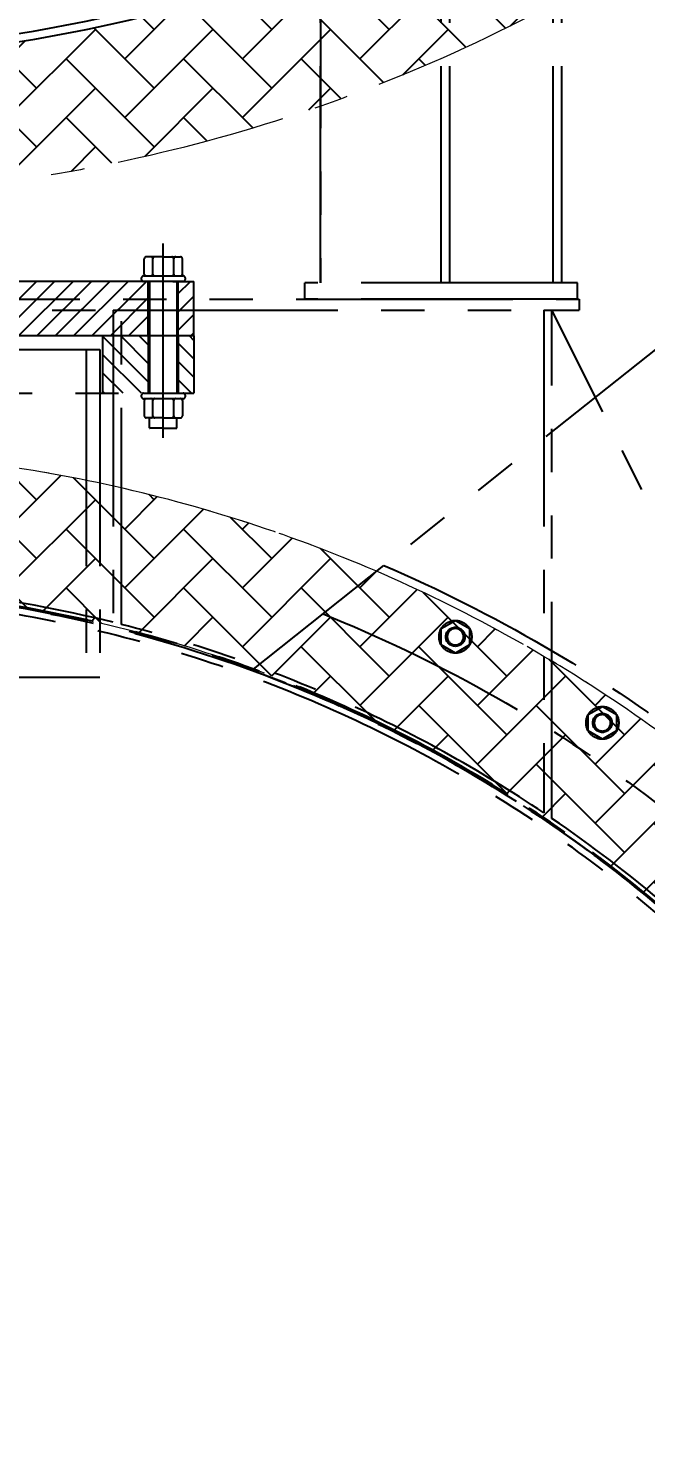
# Model space of a CAD drawing. Header units: millimetres. Extents: x -46397 to 283259, y -8690 to 23983.
# Drawn here: x -14123 to -13670, y 19642 to 20676 of the extents above; entities that cross this region are included whole.
import ezdxf

# ---------------------------------------------------------------- set-up
doc = ezdxf.new("R2010")
doc.units = ezdxf.units.MM
doc.linetypes.add('CENTER', pattern=[2, 1.25, -0.25, 0.25, -0.25])
doc.linetypes.add('PHANTOM', pattern=[63.5, 31.75, -6.35, 6.35, -6.35, 6.35, -6.35])
doc.layers.get('Defpoints').update_dxf_attribs({"lineweight": 0})
doc.layers.add('DUONGTAM', color=1, linetype='CENTER', lineweight=0)
doc.layers.add('PHANTOM 2', color=8, linetype='Continuous', lineweight=0)
doc.styles.add('GHI CHÚ 1', font='isocp_IV25.ttf', dxfattribs={"width": 0.8})
doc.dimstyles.new('1-30SCALE', dxfattribs={"dimtxt": 75, "dimasz": 75, "dimexe": 37.5, "dimexo": 30, "dimgap": 30, "dimtad": 1, "dimtoh": 1, "dimdec": 0, "dimdsep": 46, "dimtxsty": 'GHI CHÚ 1', "dimcen": 0.09, "dimclrd": 256, "dimclre": 256, "dimclrt": 2, "dimadec": 0, "dimazin": 0, "dimtfac": 1, "dimtdec": 0, "dimtofl": 0, "dimtmove": 0, "dimatfit": 3, "dimfxl": 1, "dimlwd": 0, "dimlwe": 0, "dimarcsym": 0})
pattern_1 = [(45, (0, 17679.127), (0, 43.10523), [91.44, -30.48]), (135, (21.553, 17700.68), (4e-15, 43.10523), [91.44, -30.48])]

# ---------------------------------------------------------------- blocks, each defined once
blk = doc.blocks.new('BO-3')
at = {"color": 251, "linetype": 'PHANTOM', "ltscale": 5, "extrusion": (-6.89019e-16, 1, 0)}
for p, q in [((390.4, 2458), (390.4, 3167.6)), ((478.8, 2458), (478.8, 3067.6)), ((485.2, 2458), (485.2, 3067.6)), ((560.9, 2458), (560.9, 3067.6)), ((567.2, 2458), (567.2, 3067.6)), ((390.4, 3047.6), (390.4, 2458)), ((378.8, 2446), (378.8, 2458)), ((379.1, 2458), (378.8, 2458)), ((578.8, 2458), (379.1, 2458)), ((578.8, 2446), (578.8, 2458)), ((379.1, 2446), (378.8, 2446)), ((578.8, 2446), (379.1, 2446))]:
    blk.add_line(p, q, dxfattribs=at)
at = {"color": 251, "linetype": 'PHANTOM', "ltscale": 5}
for p, q in [((275, 2344.4), (275, 2486.9)), ((261, 2464.4), (261, 2475.6)), ((275, 2477), (262.5, 2477)), ((266.3, 2477), (266.2, 2477)), ((267, 2477), (266.5, 2476.9)), ((267.7, 2477), (266.8, 2476.7)), ((268.4, 2477), (266.9, 2476.6)), ((267.9, 2476.7), (267.1, 2476.4)), ((267.6, 2476.4), (267.2, 2476.3)), ((267.5, 2476.2), (267.3, 2476.1)), ((267.4, 2476), (267.3, 2475.9)), ((267.4, 2475.8), (267.4, 2475.8)), ((267.4, 2464.4), (267.4, 2475.6)), ((275, 2477), (287.6, 2477)), ((281.6, 2477), (283.1, 2476.6)), ((282.2, 2476.7), (283, 2476.4)), ((282.3, 2477), (283.3, 2476.7)), ((282.4, 2476.4), (282.9, 2476.3)), ((282.5, 2476.2), (282.8, 2476.1)), ((282.6, 2476), (282.7, 2475.9)), ((282.7, 2475.8), (282.7, 2475.8)), ((282.7, 2464.4), (282.7, 2475.6)), ((283, 2477), (283.5, 2476.9)), ((283.8, 2477), (283.8, 2477)), ((289, 2464.4), (289, 2475.6)), ((259, 2460.4), (259, 2461.6)), ((260.5, 2463), (275, 2463)), ((266.3, 2463), (266.2, 2463)), ((267, 2463), (266.5, 2463.1)), ((267.7, 2463), (266.8, 2463.3)), ((268.4, 2463), (266.9, 2463.4)), ((267.9, 2463.3), (267.1, 2463.6)), ((267.6, 2463.6), (267.2, 2463.7)), ((267.4, 2464), (267.3, 2464.1)), ((267.5, 2463.8), (267.3, 2463.9)), ((267.4, 2464.2), (267.4, 2464.2)), ((275, 2463), (289.6, 2463)), ((281.6, 2463), (283.1, 2463.4)), ((282.2, 2463.3), (283, 2463.6)), ((282.3, 2463), (283.3, 2463.3)), ((282.4, 2463.6), (282.9, 2463.7)), ((282.5, 2463.8), (282.8, 2463.9)), ((282.6, 2464), (282.7, 2464.1)), ((282.7, 2464.2), (282.7, 2464.2)), ((283, 2463), (283.5, 2463.1)), ((283.8, 2463), (283.8, 2463)), ((291, 2461.6), (291, 2460.4)), ((141.9, 2419), (181.9, 2459)), ((155.3, 2419), (195.3, 2459)), ((168.8, 2419), (208.8, 2459)), ((182.3, 2419), (222.3, 2459)), ((195.8, 2419), (235.8, 2459)), ((209.2, 2419), (249.2, 2459)), ((222.7, 2419), (262.7, 2459)), ((275, 2459), (260.5, 2459)), ((264, 2419), (264, 2459)), ((265, 2459), (265, 2377)), ((289.6, 2459), (275, 2459)), ((285, 2459), (285, 2377)), ((286, 2450.1), (294.9, 2459)), ((286, 2419), (286, 2459)), ((236.2, 2419), (264, 2446.9)), ((286, 2436.7), (297.5, 2448.2)), ((238.3, 2438), (244.3, 2438)), ((249.6, 2419), (264, 2433.4)), ((286, 2423.2), (297.5, 2434.7)), ((554, 2438), (560, 2438)), ((264, 2385.4), (230.5, 2418.9)), ((230.5, 2418.8), (230.5, 2377)), ((264, 2398.9), (243.9, 2419)), ((264, 2412.4), (257.4, 2419)), ((263.1, 2419), (264, 2419.9)), ((264, 2419), (264, 2377)), ((286, 2419), (286, 2377)), ((297.5, 2415.7), (294.2, 2419)), ((295.3, 2419), (297.5, 2421.2)), ((-228.5, 2409), (228.5, 2409)), ((297.5, 2402.2), (286, 2413.7)), ((259, 2377), (230.5, 2405.5)), ((297.5, 2388.8), (286, 2400.3)), ((245.5, 2377), (230.5, 2392)), ((232, 2377), (230.5, 2378.5)), ((295.8, 2377), (286, 2386.8)), ((259, 2374.4), (259, 2375.6)), ((260.5, 2377), (275, 2377)), ((275, 2373), (260.5, 2373)), ((261, 2371.6), (261, 2360.4)), ((266.3, 2373), (266.2, 2373)), ((267, 2373), (266.5, 2372.9)), ((267.7, 2373), (266.8, 2372.7)), ((268.4, 2373), (266.9, 2372.6)), ((267.9, 2372.7), (267.1, 2372.4)), ((267.6, 2372.4), (267.2, 2372.3)), ((267.5, 2372.2), (267.3, 2372.1)), ((267.4, 2372), (267.3, 2371.9)), ((267.4, 2371.8), (267.4, 2371.8)), ((267.4, 2360.4), (267.4, 2371.6)), ((275, 2377), (289.6, 2377)), ((289.6, 2373), (275, 2373)), ((287.6, 2373), (275, 2373)), ((281.6, 2373), (283.1, 2372.6)), ((282.2, 2372.7), (283, 2372.4)), ((282.3, 2373), (283.3, 2372.7)), ((282.4, 2372.4), (282.9, 2372.3)), ((282.5, 2372.2), (282.8, 2372.1)), ((282.6, 2372), (282.7, 2371.9)), ((282.7, 2371.8), (282.7, 2371.8)), ((282.7, 2360.4), (282.7, 2371.6)), ((283, 2373), (283.5, 2372.9)), ((283.8, 2373), (283.8, 2373)), ((289, 2371.6), (289, 2360.4)), ((291, 2375.6), (291, 2374.4)), ((275, 2359), (262.5, 2359)), ((265, 2351.5), (265, 2359)), ((266.3, 2359), (266.2, 2359)), ((267, 2359), (266.5, 2359.1)), ((267.7, 2359), (266.8, 2359.3)), ((268.4, 2359), (266.9, 2359.4)), ((267.9, 2359.3), (267.1, 2359.6)), ((267.6, 2359.6), (267.2, 2359.7)), ((267.4, 2360), (267.3, 2360.1)), ((267.5, 2359.8), (267.3, 2359.9)), ((267.4, 2360.2), (267.4, 2360.2)), ((275, 2359), (287.6, 2359)), ((281.6, 2359), (283.1, 2359.4)), ((282.2, 2359.3), (283, 2359.6)), ((282.3, 2359), (283.3, 2359.3)), ((282.4, 2359.6), (282.9, 2359.7)), ((282.5, 2359.8), (282.8, 2359.9)), ((282.6, 2360), (282.7, 2360.1)), ((282.7, 2360.2), (282.7, 2360.2)), ((283, 2359), (283.5, 2359.1)), ((283.8, 2359), (283.8, 2359)), ((285, 2351.5), (285, 2359)), ((275, 2351.3), (265.2, 2351.3)), ((275, 2351.3), (284.8, 2351.3)), ((384.6, 2156.1), (345.4, 2171.8)), ((-228.5, 2168.9), (228.5, 2168.9))]:
    blk.add_line(p, q, dxfattribs=at)
at = {"color": 251, "linetype": 'PHANTOM', "ltscale": 5, "extrusion": (0, 1, 0)}
for p, q in [((282, 2459), (-297.5, 2459)), ((282, 2459), (297.5, 2459)), ((297.5, 2419), (297.5, 2459)), ((-580, 2446), (580, 2446)), ((679.8, 2444), (436.8, 2250.7)), ((580, 2446), (580, 2438)), ((3, 2438), (238.3, 2438)), ((238.3, 2438), (238.3, 2209)), ((244.3, 2207.5), (244.3, 2438)), ((244.3, 2438), (554, 2438)), ((554, 2438), (554, 2069.3)), ((560, 2438), (580, 2438)), ((560, 2065.2), (560, 2438)), ((881.7, 1795.5), (560, 2438)), ((297.5, 2419), (-297.5, 2419)), ((297.5, 2419), (-297.5, 2419)), ((297.5, 2419), (297.5, 2377)), ((218.5, 2409), (218.5, 2168.9)), ((228.5, 2409), (228.5, 2168.9)), ((-297.5, 2377), (297.5, 2377)), ((340, 2173.8), (436.8, 2250.7)), ((478.8, 2204.4), (489.2, 2210.4)), ((478.8, 2192.5), (478.8, 2204.4)), ((489.2, 2210.4), (499.5, 2204.4)), ((499.5, 2204.4), (499.5, 2192.5)), ((489.2, 2186.5), (478.8, 2192.5)), ((499.5, 2192.5), (489.2, 2186.5)), ((586.7, 2141.3), (597, 2147.3)), ((586.7, 2129.4), (586.7, 2141.3)), ((597, 2147.3), (607.4, 2141.3)), ((607.4, 2141.3), (607.4, 2129.4)), ((597, 2123.4), (586.7, 2129.4)), ((607.4, 2129.4), (597, 2123.4))]:
    blk.add_line(p, q, dxfattribs=at)
at = {"color": 251, "linetype": 'PHANTOM', "ltscale": 5}
blk.add_lwpolyline([(-606, 2977.5), (-606, 2927.6, 0.28449), (-491, 2738.9, 0.238987), (491, 2738.9, 0.28449), (606, 2927.6), (606, 2977.5)], format="xyb", close=True, dxfattribs=at)
blk.add_lwpolyline([(-600, 2977.5), (-600, 2927.5, 0.284518), (-488.3, 2744.2, 0.238987), (488.3, 2744.2, 0.284518), (600, 2927.5), (600, 2977.5)], format="xyb", dxfattribs=at)
at = {"color": 251, "linetype": 'PHANTOM', "ltscale": 5, "extrusion": (0, 0, -1)}
for centre, radius in [((0, 1244), 991), ((0, 1244), 990), ((0, 1244), 985), ((-489.2, 2198.4), 6), ((-597, 2135.3), 6)]:
    blk.add_circle(centre, radius, dxfattribs=at)
at = {"color": 251, "linetype": 'PHANTOM', "ltscale": 5}
for centre, radius in [((489.2, 2198.4), 12), ((489.2, 2198.4), 7), ((597, 2135.3), 12), ((597, 2135.3), 7)]:
    blk.add_circle(centre, radius, dxfattribs=at)
for centre, radius, start, end in [((262.5, 2475.6), 1.43, 90, 180), ((265.9, 2475.6), 1.43, 360, 90), ((268.8, 2475.6), 1.43, 90, 180), ((281.2, 2475.6), 1.43, 360, 90), ((284.1, 2475.6), 1.43, 90, 180), ((287.6, 2475.6), 1.43, 360, 90), ((260.5, 2461.6), 1.43, 90, 180), ((260.5, 2460.4), 1.43, 180, 270), ((262.5, 2464.4), 1.43, 180, 270), ((265.9, 2464.4), 1.43, 270, 0), ((265.9, 2464.4), 1.43, 270, 0), ((268.8, 2464.4), 1.43, 180, 270), ((268.8, 2464.4), 1.43, 180, 270), ((281.2, 2464.4), 1.43, 270, 0), ((281.2, 2464.4), 1.43, 270, 0), ((284.1, 2464.4), 1.43, 180, 270), ((284.1, 2464.4), 1.43, 180, 270), ((287.6, 2464.4), 1.43, 270, 0), ((289.6, 2461.6), 1.43, 360, 90), ((289.6, 2460.4), 1.43, 270, 0), ((260.5, 2375.6), 1.43, 90, 180), ((260.5, 2374.4), 1.43, 180, 270), ((262.5, 2371.6), 1.43, 90, 180), ((265.9, 2371.6), 1.43, 360, 90), ((268.8, 2371.6), 1.43, 90, 180), ((281.2, 2371.6), 1.43, 360, 90), ((284.1, 2371.6), 1.43, 90, 180), ((287.6, 2371.6), 1.43, 360, 90), ((289.6, 2375.6), 1.43, 360, 90), ((289.6, 2374.4), 1.43, 270, 0), ((262.5, 2360.4), 1.43, 180, 270), ((265.9, 2360.4), 1.43, 270, 0), ((265.9, 2360.4), 1.43, 270, 0), ((268.8, 2360.4), 1.43, 180, 270), ((268.8, 2360.4), 1.43, 180, 270), ((281.2, 2360.4), 1.43, 270, 0), ((281.2, 2360.4), 1.43, 270, 0), ((284.1, 2360.4), 1.43, 180, 270), ((284.1, 2360.4), 1.43, 180, 270), ((287.6, 2360.4), 1.43, 270, 0), ((265.2, 2351.5), 0.2, 180, 270), ((284.8, 2351.5), 0.2, 270, 360), ((0, 1244), 994, 76.1289, 89.8271), ((0, 1244), 994, 56.1277, 75.7724), ((0, 1244), 990, 38.9763, 69.9111), ((0, 1244), 994, 31.3922, 55.7101)]:
    blk.add_arc(centre, radius, start, end, dxfattribs=at)
at = {"color": 251, "linetype": 'PHANTOM', "ltscale": 5, "extrusion": (0, 0, -1)}
for centre, radius, start, end in [((-1.1, 1240.7), 1100, 113.3361, 140.6784), ((0, 1244), 990, 31.3922, 148.6078), ((-1.1, 1240.7), 1050, 111.8651, 140.7474)]:
    blk.add_arc(centre, radius, start, end, dxfattribs=at)
blk = doc.blocks.new('*D1635')
at = {"layer": 'Defpoints', "color": 0, "transparency": 16777216}
for p in [(-15246.5, 19816.3), (-13351.7, 18734.2)]:
    blk.add_point(p, dxfattribs=at)
at = {"layer": 'PHANTOM 2', "linetype": 'Continuous', "lineweight": 0, "transparency": 16777216}
for p, q in [((-15701.9, 19905.5), (-15402.8, 19905.5)), ((-15402.8, 19905.5), (-15324.6, 19860.9))]:
    blk.add_line(p, q, dxfattribs=at)
at = {"layer": 'PHANTOM 2', "lineweight": 0, "transparency": 16777216}
for p, q in [((-14299.1, 19275.1), (-14299.1, 19275.3)), ((-14299.1, 19275.2), (-14299, 19275.2))]:
    blk.add_line(p, q, dxfattribs=at)
at = {"layer": 'PHANTOM 2', "transparency": 16777216}
blk.add_solid([(-15317.2, 19873.9), (-15332, 19847.9), (-15246.5, 19816.3)], dxfattribs=at)
at = {"layer": 'PHANTOM 2', "color": 2, "transparency": 16777216, "insert": (-15567.3, 19984.9), "char_height": 95, "attachment_point": 5, "style": 'GHI CHÚ 1'}
blk.add_mtext('∅2182', dxfattribs=at)

msp = doc.modelspace()

# ---------------------------------------------------------------- hatches: boundary and pattern name
h = msp.add_hatch()
h.set_pattern_fill('AR-HBONE', color=1, scale=0.3)
h.set_pattern_definition(pattern_1)
edge = h.paths.add_edge_path()
edge.add_arc((-13902.92, 22560.31), 309.87, 359.66665, 423.11697)
edge.add_arc((-14299.06, 21778.84), 1186, 63.1183, 116.88159)
edge.add_arc((-14695.19, 22560.3), 309.87, 116.88283, 180.33314)
edge.add_line((-15005.06, 22558.5), (-15005.06, 20959.16))
edge.add_arc((-14695.19, 20957.35), 309.87, 179.66663, 243.11695)
edge.add_arc((-14299.06, 21738.82), 1186, 243.11829, 296.88158)
edge.add_arc((-13902.92, 20957.35), 309.87, 296.88281, 360.33312)
edge.add_line((-13593.06, 20959.16), (-13593.06, 22558.5))
edge = h.paths.add_edge_path(flags=16)
edge.add_arc((-14695.19, 20957.35), 209.87, 179.59492, 243.11695, ccw=False)
edge.add_line((-14905.06, 20958.84), (-14905.06, 22558.82))
edge.add_arc((-14695.19, 22560.31), 209.87, 116.88305, 180.40508, ccw=False)
edge.add_arc((-14299.06, 21778.84), 1086, 63.11836, 116.88165, ccw=False)
edge.add_arc((-13902.92, 22560.31), 209.87, -0.40506, 63.11697, ccw=False)
edge.add_line((-13693.06, 22558.82), (-13693.06, 20958.84))
edge.add_arc((-13902.92, 20957.35), 209.87, -63.11697, 0.40506, ccw=False)
edge.add_arc((-14299.06, 21738.81), 1086, 243.11835, 296.88164, ccw=False)
h = msp.add_hatch()
h.set_pattern_fill('AR-HBONE', color=1, scale=0.3)
h.set_pattern_definition(pattern_1)
h.paths.add_polyline_path([(-15390.06, 19275.21, 1), (-13208.06, 19275.21, 1)])
h.paths.add_polyline_path([(-13308.06, 19275.21, -1), (-15290.06, 19275.21, -1)], flags=16)

# ---------------------------------------------------------------- linework, layer by layer
at = {"layer": 'DUONGTAM', "color": 5, "lineweight": 0, "ltscale": 100, "elevation": -1.5}
msp.add_lwpolyline([(-15005.06, 22508.83), (-15005.06, 21008.83), (-15005.06, 20959.16, 0.2841515), (-14835.31, 20680.97, 0.2389867), (-13762.81, 20680.97, 0.2841515), (-13593.06, 20959.16), (-13593.06, 21008.83), (-13593.06, 22508.83), (-13593.06, 22558.5, 0.2841515), (-13762.81, 22836.69, 0.2389867), (-14835.31, 22836.69, 0.2841515), (-15005.06, 22558.5)], format="xyb", close=True, dxfattribs=at)
msp.add_lwpolyline([(-14905.06, 22508.83), (-14905.06, 21008.83), (-14905.06, 20958.84, 0.2844897), (-14790.09, 20770.17, 0.2389867), (-13808.02, 20770.17, 0.2844897), (-13693.06, 20958.84), (-13693.06, 21008.83), (-13693.06, 22508.83), (-13693.06, 22558.82, 0.2844897), (-13808.02, 22747.49, 0.2389867), (-14790.09, 22747.49, 0.2844897), (-14905.06, 22558.82), (-14905.06, 22508.83)], format="xyb", dxfattribs=at)
at = {"layer": 'DUONGTAM', "color": 5, "lineweight": 0, "ltscale": 100}
for points in [[(-15390.06, 19275.21, 1), (-13208.06, 19275.21, 1)], [(-15290.06, 19275.21, 1), (-13308.06, 19275.21, 1)]]:
    msp.add_lwpolyline(points, format="xyb", close=True, dxfattribs=at)
at = {"layer": 'DUONGTAM', "color": 5, "lineweight": 0, "ltscale": 100, "extrusion": (0, 0, -1)}
msp.add_circle((14299.06, 19275.21, 1.5), 1091, dxfattribs=at)

# ---------------------------------------------------------------- block references
msp.add_blockref('BO-3', (-14299.06, 18031.21, -1.5))

# ---------------------------------------------------------------- dimensions: what is measured, and where the dimension line sits
at = {"layer": 'PHANTOM 2'}
dim = msp.add_diameter_dim_2p(p1=(-13351.66, 18734.17), p2=(-15246.45, 19816.26), dimstyle='1-30SCALE', override={"dimtxt": 95, "dimasz": 90, "dimexe": 30, "dimtmove": 1}, dxfattribs=at)
dim.commit()
dim.dimension.update_dxf_attribs({"geometry": '*D1635', "text_midpoint": (-15567.33, 19984.88)})

doc.saveas('drawing.dxf')
